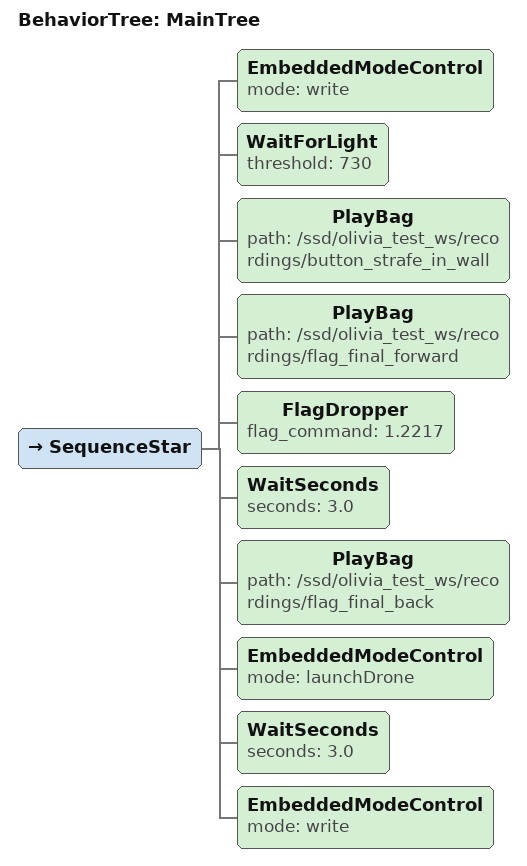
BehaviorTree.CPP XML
<root main_tree_to_execute="MainTree">
  <BehaviorTree ID="MainTree">
    <SequenceStar>
      <EmbeddedModeControl mode="write"/>
      <WaitForLight threshold="730"/>
      <!-- This is where you would launch the catapult-->
      <PlayBag path="/ssd/olivia_test_ws/recordings/button_strafe_in_wall"/>
      <PlayBag path="/ssd/olivia_test_ws/recordings/flag_final_forward"/>
      <!-- This is where you would drop the flag -->
      <FlagDropper flag_command = "1.2217"/>
      <WaitSeconds seconds="3.0"/>
      <PlayBag path="/ssd/olivia_test_ws/recordings/flag_final_back"/>
      <EmbeddedModeControl mode="launchDrone"/>
      <WaitSeconds seconds="3.0"/>
      <EmbeddedModeControl mode="write"/>
    </SequenceStar>
  </BehaviorTree>
</root>
